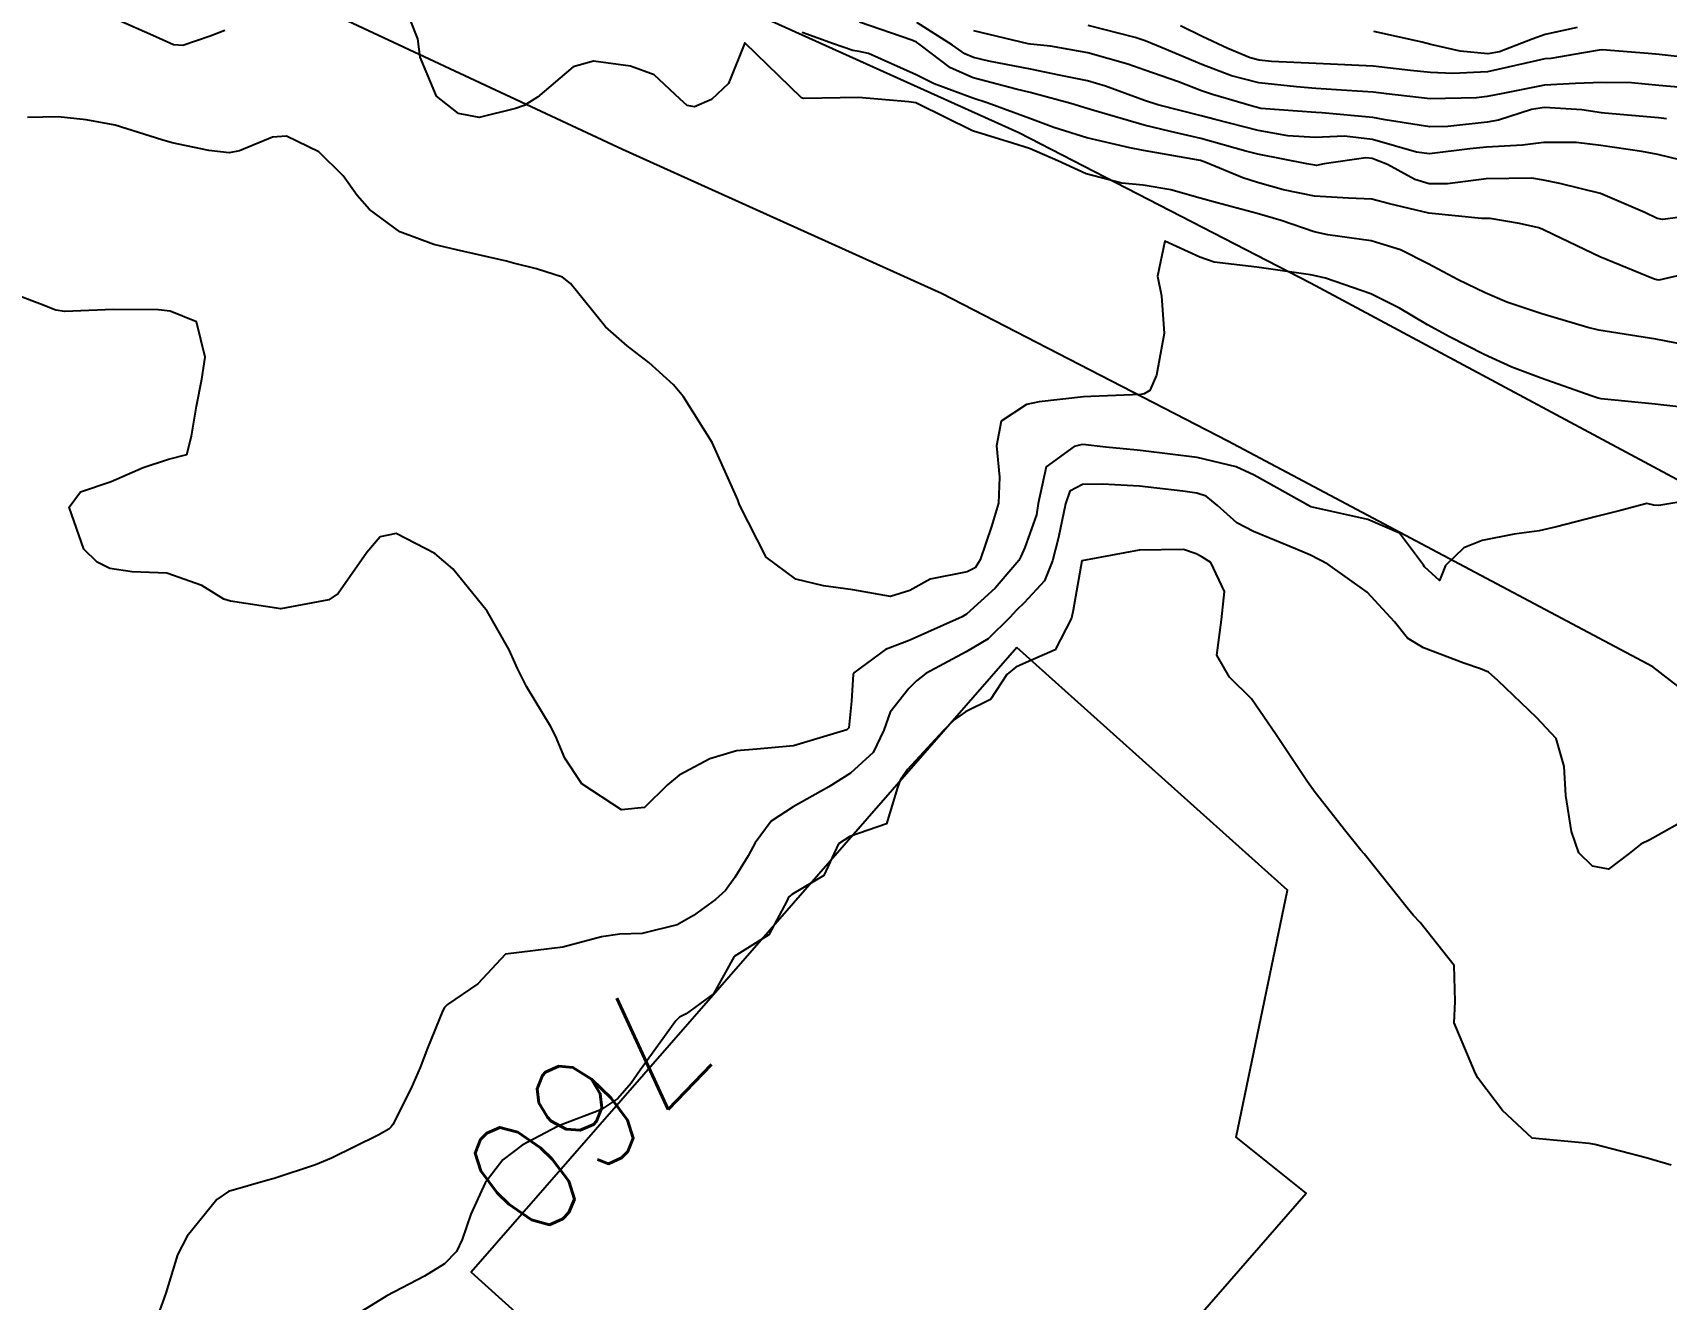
# Model space of a CAD drawing. Header units: metres. Extents: x 307586 to 320046, y 7427249 to 7434250.
# Drawn here: x 318704.2 to 318761.4, y 7430175.3 to 7430219.6 of the extents above; entities that cross this region are included whole.
import ezdxf
from ezdxf.enums import TextEntityAlignment as Align

# ---------------------------------------------------------------- set-up
doc = ezdxf.new("R2010")
doc.units = ezdxf.units.M
doc.header["$MEASUREMENT"] = 0
for name, color, linetype in [('Cotas', 45, 'Continuous'), ('Curvas de Nivel 1m', 11, 'Continuous'), ('Curvas de Nivel 5m', 15, 'Continuous'), ('Edificações', 30, 'Continuous'), ('Vias Primárias', 230, 'Continuous')]:
    doc.layers.add(name, color=color, linetype=linetype)
doc.styles.add('Style-STANDARD', font='STANDARD.shx')

msp = doc.modelspace()

# ---------------------------------------------------------------- linework, layer by layer
at = {"layer": 'Curvas de Nivel 1m', "flags": 128}
for points, elevation in [([(318762.722, 7430208.587), (318761.023, 7430208.91), (318759.027, 7430209.228), (318758.641, 7430209.322), (318757.036, 7430209.797), (318755.804, 7430210.206), (318755.046, 7430210.531), (318754.11, 7430210.989), (318753.058, 7430211.549), (318752.088, 7430212.039), (318751.066, 7430212.352), (318749.545, 7430212.569), (318749.069, 7430212.672), (318747.917, 7430213.062), (318747.075, 7430213.306), (318745.667, 7430213.68), (318745.08, 7430213.854), (318744.055, 7430214.138), (318743.085, 7430214.3), (318742.33, 7430214.376), (318741.088, 7430214.703), (318740.09, 7430215.16), (318739.099, 7430215.584), (318738.51, 7430215.768), (318737.108, 7430216.207), (318735.195, 7430217.146), (318735.122, 7430217.185), (318734.882, 7430217.222), (318733.124, 7430217.369), (318731.192, 7430217.337), (318731.124, 7430217.359), (318729.143, 7430219.29), (318728.566, 7430217.858), (318727.972, 7430217.302), (318727.38, 7430217.047), (318727.12, 7430217.094), (318726.879, 7430217.314), (318725.963, 7430218.159), (318725.134, 7430218.473), (318723.848, 7430218.641), (318723.134, 7430218.447), (318721.878, 7430217.379), (318721.418, 7430217.086), (318721.117, 7430216.986), (318719.838, 7430216.677), (318719.114, 7430216.806), (318718.354, 7430217.418), (318717.774, 7430218.787), (318717.698, 7430219.424), (318717.157, 7430220.795)], 764), ([(318710.94, 7430219.717), (318710.432, 7430219.517), (318709.474, 7430219.193), (318709.14, 7430219.211), (318708.415, 7430219.537), (318707.148, 7430220.107)], 764), ([(318763.078, 7430213.348), (318761.271, 7430213.103), (318761.075, 7430213.135), (318760.643, 7430213.348), (318759.084, 7430214.017), (318757.668, 7430214.364), (318757.088, 7430214.484), (318756.681, 7430214.548), (318755.088, 7430214.524), (318753.732, 7430214.348), (318753.086, 7430214.354), (318752.586, 7430214.505), (318751.638, 7430215.022), (318751.096, 7430215.236), (318750.87, 7430215.259), (318749.422, 7430215.047), (318749.147, 7430214.995), (318749.092, 7430214.998), (318748.814, 7430215.053), (318747.098, 7430215.393), (318746.68, 7430215.495), (318745.105, 7430215.934), (318744.033, 7430216.186), (318743.112, 7430216.401), (318741.354, 7430216.912), (318741.12, 7430216.983), (318740.551, 7430217.156), (318739.127, 7430217.548), (318738.637, 7430217.666), (318737.132, 7430218.062), (318736.339, 7430218.406), (318735.274, 7430219.218), (318735.144, 7430219.312), (318734.989, 7430219.378), (318733.154, 7430220.011)], 766), ([(318763.072, 7430214.902), (318761.1, 7430215.378), (318760.54, 7430215.477), (318759.104, 7430215.689), (318758.242, 7430215.802), (318757.106, 7430215.792), (318756.362, 7430215.703), (318755.103, 7430215.629), (318754.51, 7430215.578), (318753.099, 7430215.399), (318752.647, 7430215.459), (318751.106, 7430215.902), (318750.133, 7430216.015), (318749.107, 7430215.976), (318748.142, 7430216.025), (318747.11, 7430216.22), (318745.605, 7430216.603), (318745.117, 7430216.733), (318743.597, 7430217.115), (318743.124, 7430217.262), (318741.761, 7430217.772), (318741.131, 7430217.953), (318740.137, 7430218.156), (318739.135, 7430218.362), (318737.677, 7430218.645), (318737.139, 7430218.772), (318736.845, 7430218.9), (318736.411, 7430219.201), (318735.155, 7430220.001)], 767), ([(318761.951, 7430217.718), (318761.132, 7430217.794), (318760.169, 7430217.883), (318759.133, 7430217.897), (318758.208, 7430217.863), (318757.131, 7430217.798), (318755.669, 7430217.513), (318755.127, 7430217.403), (318754.749, 7430217.362), (318753.126, 7430217.322), (318751.599, 7430217.495), (318751.128, 7430217.554), (318750.57, 7430217.594), (318749.129, 7430217.692), (318748.446, 7430217.741), (318747.131, 7430217.886), (318746.177, 7430218.128), (318745.137, 7430218.525), (318743.75, 7430219.114), (318743.146, 7430219.357), (318742.804, 7430219.469), (318741.154, 7430219.894)], 769), ([(318761.398, 7430216.627), (318761.119, 7430216.656), (318759.224, 7430216.827), (318759.122, 7430216.838), (318758.44, 7430216.937), (318757.124, 7430217.026), (318756.669, 7430216.957), (318755.517, 7430216.574), (318755.116, 7430216.509), (318753.749, 7430216.358), (318753.113, 7430216.34), (318751.552, 7430216.588), (318751.117, 7430216.666), (318749.329, 7430216.839), (318749.12, 7430216.851), (318747.199, 7430216.992), (318747.122, 7430217.007), (318746.864, 7430217.074), (318745.505, 7430217.472), (318745.128, 7430217.606), (318744.318, 7430217.921), (318743.135, 7430218.333), (318742.545, 7430218.537), (318741.141, 7430218.94), (318739.84, 7430219.163), (318739.144, 7430219.243), (318739.062, 7430219.253), (318737.151, 7430219.71)], 768), ([(318758.271, 7430219.824), (318757.152, 7430219.573), (318756.693, 7430219.414), (318755.552, 7430218.974), (318755.142, 7430218.904), (318754.175, 7430218.99), (318753.146, 7430219.223), (318752.848, 7430219.304), (318751.153, 7430219.68)], 771), ([(318762.996, 7430206.419), (318761.304, 7430206.6), (318760.999, 7430206.633), (318759.109, 7430206.821), (318759.002, 7430206.845), (318758.757, 7430206.932), (318757.009, 7430207.549), (318755.983, 7430207.936), (318755.017, 7430208.376), (318753.801, 7430208.992), (318753.029, 7430209.418), (318752.054, 7430209.998), (318751.045, 7430210.497), (318749.463, 7430211.046), (318749.054, 7430211.136), (318748.943, 7430211.162), (318747.057, 7430211.437), (318745.571, 7430211.606), (318745.06, 7430211.783), (318743.836, 7430212.342), (318743.579, 7430211.115), (318743.725, 7430210.43), (318743.817, 7430209.112), (318743.549, 7430207.655), (318743.313, 7430207.117), (318743.122, 7430206.998), (318743.001, 7430206.98), (318741.245, 7430206.901), (318740.999, 7430206.89), (318739.439, 7430206.722), (318738.995, 7430206.628), (318738.117, 7430206.047), (318737.943, 7430205.18), (318738.059, 7430204.082), (318738.014, 7430203.179), (318737.773, 7430202.353), (318737.377, 7430201.186), (318737.203, 7430200.913), (318736.927, 7430200.766), (318735.622, 7430200.51), (318734.916, 7430200.12), (318734.236, 7430199.904), (318732.916, 7430200.144), (318731.893, 7430200.281), (318730.922, 7430200.517), (318729.892, 7430201.28), (318728.951, 7430203.113), (318728.893, 7430203.291), (318728.851, 7430203.394), (318727.992, 7430205.3), (318726.997, 7430206.893), (318726.645, 7430207.315), (318725.781, 7430208.099), (318725.016, 7430208.683), (318724.267, 7430209.348), (318723.038, 7430210.862), (318722.762, 7430211.086), (318721.849, 7430211.378), (318721.046, 7430211.579), (318720.801, 7430211.638), (318719.052, 7430212.041), (318718.252, 7430212.221), (318717.061, 7430212.667), (318716.006, 7430213.446), (318715.572, 7430213.946), (318715.085, 7430214.626), (318714.229, 7430215.469), (318713.101, 7430216.016), (318712.607, 7430215.98), (318711.455, 7430215.505), (318711.092, 7430215.432), (318710.375, 7430215.517), (318709.097, 7430215.79), (318708.737, 7430215.895), (318707.106, 7430216.405), (318706.087, 7430216.587), (318705.11, 7430216.697), (318704.03, 7430216.669)], 763), ([(318762.958, 7430203.391), (318761.134, 7430203.087), (318760.955, 7430203.1), (318760.71, 7430203.158), (318759.785, 7430202.922), (318759.13, 7430202.75), (318758.951, 7430202.708), (318757.551, 7430202.34), (318756.945, 7430202.207), (318756.065, 7430202.084), (318754.942, 7430201.864), (318754.31, 7430201.616), (318753.665, 7430200.993), (318753.449, 7430200.471), (318752.932, 7430200.941), (318752.89, 7430201.001), (318752.057, 7430202.127), (318750.949, 7430202.597), (318748.953, 7430203.05), (318746.964, 7430204.148), (318746.331, 7430204.444), (318744.97, 7430204.769), (318743.084, 7430205.006), (318742.972, 7430205.02), (318742.877, 7430205.026), (318741.776, 7430205.138), (318740.974, 7430205.228), (318740.905, 7430205.219), (318740.663, 7430205.153), (318739.685, 7430204.443), (318739.41, 7430203.165), (318739.352, 7430202.763), (318738.937, 7430201.62), (318738.804, 7430201.302), (318738.726, 7430201.172), (318737.897, 7430200.201), (318736.904, 7430199.294), (318736.845, 7430199.25), (318736.746, 7430199.192), (318734.894, 7430198.368), (318734.066, 7430198.053), (318732.958, 7430197.239), (318732.933, 7430197.188), (318732.868, 7430196.24), (318732.785, 7430195.31), (318732.713, 7430195.242), (318730.847, 7430194.679), (318729.563, 7430194.566), (318728.845, 7430194.508), (318727.914, 7430194.228), (318726.836, 7430193.652), (318726.434, 7430193.316), (318725.623, 7430192.526), (318724.819, 7430192.439), (318723.437, 7430193.354), (318722.842, 7430194.246), (318722.519, 7430195.034), (318722.342, 7430195.368), (318721.497, 7430196.758), (318721.178, 7430197.386), (318721.093, 7430197.595), (318720.889, 7430198.038), (318720.117, 7430199.398), (318718.918, 7430200.877), (318718.288, 7430201.416), (318716.933, 7430202.107), (318716.375, 7430201.995), (318715.907, 7430201.445), (318714.908, 7430200.01), (318714.582, 7430199.788), (318712.903, 7430199.48), (318711.138, 7430199.74), (318710.906, 7430199.819), (318710.133, 7430200.296), (318708.915, 7430200.729), (318707.691, 7430200.766), (318706.916, 7430200.889), (318706.475, 7430201.113), (318706.01, 7430201.564), (318705.488, 7430203.029), (318705.885, 7430203.566), (318706.957, 7430203.93), (318708.078, 7430204.422), (318708.965, 7430204.714), (318709.61, 7430204.88), (318709.775, 7430205.522), (318709.944, 7430206.565), (318710.133, 7430207.519), (318710.247, 7430208.282), (318709.954, 7430209.521), (318709.027, 7430209.897), (318708.617, 7430209.944), (318707.027, 7430209.948), (318705.338, 7430209.887), (318705.026, 7430209.931), (318704.469, 7430210.145), (318703.034, 7430210.689)], 762), ([(318761.978, 7430192.047), (318760.818, 7430191.395), (318760.496, 7430191.234), (318760.096, 7430190.917), (318759.37, 7430190.359), (318758.806, 7430190.469), (318758.327, 7430190.935), (318758.074, 7430191.684), (318757.869, 7430192.94), (318757.821, 7430193.962), (318757.534, 7430194.943), (318756.864, 7430195.666), (318755.497, 7430196.971), (318755.168, 7430197.258), (318754.887, 7430197.373), (318754.3, 7430197.575), (318752.894, 7430198.113), (318752.337, 7430198.448), (318751.882, 7430199.015), (318750.918, 7430200.062), (318749.548, 7430201.044), (318748.936, 7430201.356), (318748.418, 7430201.575), (318746.944, 7430202.181), (318746.359, 7430202.491), (318745.687, 7430203.089), (318745.281, 7430203.42), (318744.957, 7430203.522), (318744.469, 7430203.594), (318742.959, 7430203.765), (318741.659, 7430203.838), (318740.96, 7430203.828), (318740.513, 7430203.599), (318740.363, 7430203.156), (318740.124, 7430201.975), (318739.914, 7430201.16), (318739.627, 7430200.458), (318738.911, 7430199.68), (318738.646, 7430199.434), (318738.416, 7430199.175), (318737.656, 7430198.421), (318736.891, 7430197.968), (318735.48, 7430197.211), (318735.144, 7430196.951), (318734.875, 7430196.692), (318734.232, 7430195.856), (318734.006, 7430195.228), (318733.631, 7430194.446), (318732.838, 7430193.723), (318732.081, 7430193.251), (318730.826, 7430192.545), (318730.058, 7430192.04), (318729.499, 7430191.283), (318729.255, 7430190.836), (318728.795, 7430190.072), (318728.461, 7430189.618), (318728.109, 7430189.297), (318727.343, 7430188.738), (318726.774, 7430188.418), (318725.552, 7430188.11), (318724.77, 7430188.085), (318724.12, 7430187.996), (318722.766, 7430187.632), (318720.763, 7430187.39), (318719.793, 7430186.349), (318718.736, 7430185.623), (318718.628, 7430185.517), (318718.572, 7430185.412), (318718.033, 7430184.104), (318717.774, 7430183.419), (318717.451, 7430182.673), (318716.816, 7430181.429), (318716.764, 7430181.347), (318716.681, 7430181.265), (318716.302, 7430181.058), (318714.671, 7430180.247), (318714.114, 7430180.02), (318712.663, 7430179.533), (318712.622, 7430179.522), (318712.446, 7430179.482), (318711.069, 7430179.086), (318710.656, 7430178.802), (318709.623, 7430177.515), (318709.285, 7430176.868), (318708.876, 7430175.526), (318708.605, 7430174.783)], 761)]:
    msp.add_lwpolyline(points, dxfattribs=dict(at, elevation=elevation))
at = {"layer": 'Curvas de Nivel 5m', "flags": 128}
for points, elevation in [([(318762.937, 7430218.679), (318761.143, 7430218.874), (318760.755, 7430218.914), (318759.145, 7430219.038), (318759.043, 7430219.033), (318758.498, 7430218.936), (318757.347, 7430218.742), (318757.141, 7430218.721), (318756.837, 7430218.651), (318755.136, 7430218.268), (318753.915, 7430218.212), (318753.135, 7430218.242), (318752.439, 7430218.314), (318751.137, 7430218.473), (318749.643, 7430218.54), (318749.138, 7430218.556), (318747.572, 7430218.632), (318747.139, 7430218.676), (318746.826, 7430218.761), (318746.048, 7430219.086), (318745.149, 7430219.51), (318744.385, 7430219.878)], 770), ([(318763.058, 7430211.416), (318761.128, 7430210.983), (318761.054, 7430210.987), (318760.94, 7430211.025), (318759.062, 7430211.797), (318757.437, 7430212.579), (318757.071, 7430212.752), (318756.925, 7430212.806), (318756.253, 7430212.962), (318755.229, 7430213.132), (318755.074, 7430213.135), (318754.921, 7430213.135), (318753.076, 7430213.326), (318751.707, 7430213.649), (318751.081, 7430213.815), (318750.27, 7430213.849), (318749.082, 7430213.917), (318747.999, 7430214.145), (318747.086, 7430214.391), (318746.567, 7430214.557), (318745.277, 7430215.097), (318745.094, 7430215.161), (318745.018, 7430215.177), (318743.099, 7430215.514), (318742.617, 7430215.611), (318741.105, 7430215.96), (318739.956, 7430216.316), (318739.115, 7430216.631), (318737.627, 7430217.185), (318737.124, 7430217.343), (318735.77, 7430217.851), (318735.132, 7430218.169), (318733.463, 7430218.914), (318733.14, 7430218.983), (318732.916, 7430219.019), (318732.246, 7430219.253), (318731.149, 7430219.649)], 765), ([(318761.561, 7430180.01), (318760.683, 7430180.264), (318758.893, 7430180.723), (318758.69, 7430180.76), (318756.693, 7430180.95), (318755.66, 7430181.923), (318754.854, 7430182.978), (318754.8, 7430183.065), (318754.715, 7430183.215), (318753.967, 7430184.988), (318753.997, 7430185.735), (318753.971, 7430186.988), (318752.778, 7430188.501), (318752.528, 7430188.75), (318752.317, 7430189.007), (318750.811, 7430190.896), (318750.7, 7430191.031), (318750.178, 7430191.677), (318749.106, 7430193.047), (318748.837, 7430193.416), (318747.731, 7430195.061), (318746.872, 7430196.32), (318746.107, 7430197.082), (318745.658, 7430197.856), (318745.829, 7430199.086), (318745.924, 7430200.078), (318745.447, 7430201.092), (318745.135, 7430201.297), (318744.936, 7430201.399), (318744.49, 7430201.552), (318742.937, 7430201.534), (318740.933, 7430201.15), (318740.632, 7430199.428), (318740.568, 7430199.153), (318740.005, 7430198.046), (318738.887, 7430197.553), (318738.62, 7430197.438), (318738.314, 7430197.176), (318737.744, 7430196.307), (318736.863, 7430195.869), (318736.469, 7430195.586), (318736.086, 7430195.202), (318734.839, 7430193.85), (318734.579, 7430193.48), (318734.483, 7430193.223), (318734.1, 7430191.947), (318732.816, 7430191.512), (318732.423, 7430191.246), (318731.905, 7430190.145), (318730.786, 7430189.481), (318730.674, 7430189.382), (318730.621, 7430189.272), (318729.979, 7430188.069), (318728.763, 7430187.308), (318728.039, 7430186.002), (318727.091, 7430185.306), (318726.851, 7430185.189), (318726.73, 7430185.059), (318725.481, 7430183.328), (318725.16, 7430182.879), (318724.698, 7430182.342), (318724.098, 7430181.94), (318722.684, 7430181.408), (318722.649, 7430181.395), (318722.582, 7430181.361), (318721.348, 7430180.702), (318720.671, 7430180.196), (318720.05, 7430179.389), (318719.548, 7430178.293), (318719.248, 7430177.401), (318719.052, 7430176.988), (318718.63, 7430176.55), (318717.925, 7430176.115), (318716.613, 7430175.43), (318714.6, 7430174.191)], 760)]:
    msp.add_lwpolyline(points, dxfattribs=dict(at, elevation=elevation))
at = {"layer": 'Edificações'}
msp.add_lwpolyline([(318738.662, 7430198.117), (318719.564, 7430176.255), (318734.581, 7430162.714), (318748.782, 7430179.029), (318746.333, 7430180.986), (318748.129, 7430189.633)], close=True, dxfattribs=at)
at = {"layer": 'Vias Primárias'}
msp.add_lwpolyline([(318860.377, 7430075.421, 0.091458), (318855.088, 7430086.526), (318847.354, 7430096.623), (318839.977, 7430106.183), (318830.464, 7430118.01), (318821.083, 7430130.022), (318814.636, 7430137.937), (318806.636, 7430148.954), (318800.589, 7430157.144), (318794.366, 7430166.608), (318787.378, 7430176.539), (318782.444, 7430183.029), (318775.479, 7430191.789), (318769.992, 7430196.72), (318765.327, 7430202.089), (318748.934, 7430210.878), (318738.735, 7430216.131), (318727.466, 7430221.219), (318714.894, 7430227.103), (318705.61, 7430231.555), (318698.017, 7430234.749)], format="xyb", dxfattribs=at)
msp.add_lwpolyline([(318860.377, 7430075.421, 0.091458), (318855.088, 7430086.526), (318847.354, 7430096.623), (318839.977, 7430106.183), (318830.464, 7430118.01), (318821.083, 7430130.022), (318814.636, 7430137.937), (318806.636, 7430148.954), (318800.589, 7430157.144), (318794.366, 7430166.608), (318787.378, 7430176.539), (318782.444, 7430183.029), (318775.479, 7430191.789), (318769.992, 7430196.72), (318765.327, 7430202.089), (318748.934, 7430210.878), (318738.735, 7430216.131), (318727.466, 7430221.219), (318714.894, 7430227.103), (318705.61, 7430231.555), (318698.017, 7430234.749)], format="xyb", dxfattribs=at)
msp.add_lwpolyline([(318855.103, 7430070.107), (318850.639, 7430081.238), (318841.583, 7430092.489), (318834.256, 7430101.947), (318825.098, 7430113.867), (318815.766, 7430125.707), (318809.654, 7430133.411), (318800.449, 7430144.584), (318794.717, 7430152.75), (318788.441, 7430162.456), (318782.079, 7430172.707), (318777.14, 7430179.119), (318770.529, 7430187.985), (318766.382, 7430193.223), (318760.924, 7430197.448), (318746.042, 7430205.347), (318736.02, 7430210.508), (318724.859, 7430215.548), (318712.222, 7430221.462), (318703.048, 7430225.86)], dxfattribs=at)
msp.add_lwpolyline([(318855.103, 7430070.107), (318850.639, 7430081.238), (318841.583, 7430092.489), (318834.256, 7430101.947), (318825.098, 7430113.867), (318815.766, 7430125.707), (318809.654, 7430133.411), (318800.449, 7430144.584), (318794.717, 7430152.75), (318788.441, 7430162.456), (318782.079, 7430172.707), (318777.14, 7430179.119), (318770.529, 7430187.985), (318766.382, 7430193.223), (318760.924, 7430197.448), (318746.042, 7430205.347), (318736.02, 7430210.508), (318724.859, 7430215.548), (318712.222, 7430221.462), (318703.048, 7430225.86)], dxfattribs=at)

# ---------------------------------------------------------------- texts
at = {"layer": 'Cotas', "style": 'Style-STANDARD'}
msp.add_text('760', height=4, rotation=226.0722, dxfattribs=at).set_placement((318723.604, 7430181.873, 760), align=Align.MIDDLE_CENTER)

doc.saveas('drawing.dxf')
